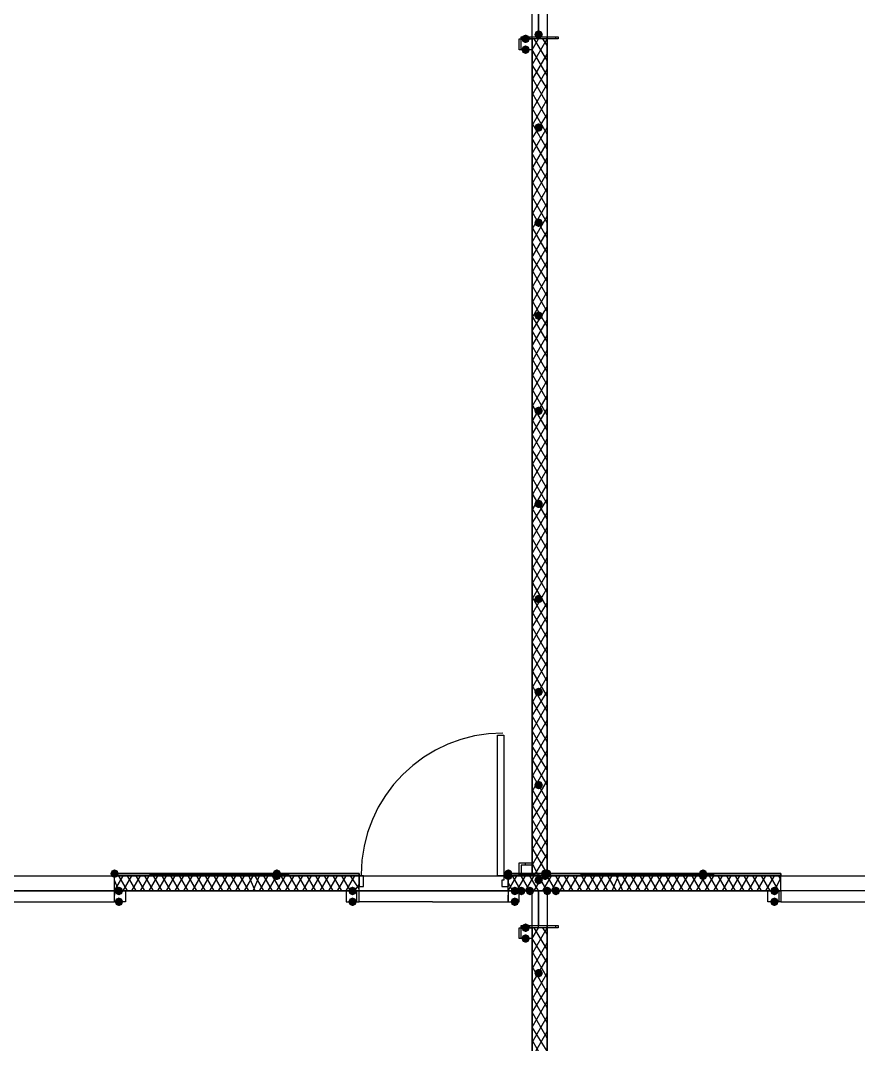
# Model space of a CAD drawing. Header units: millimetres. Extents: x 0 to 420, y 0 to 297.
# Drawn here: x 210.63 to 227.03, y 184.4 to 204.45 of the extents above; entities that cross this region are included whole.
import ezdxf

# ---------------------------------------------------------------- set-up
doc = ezdxf.new("R2010")
doc.units = ezdxf.units.MM
doc.layers.get('0').update_dxf_attribs({"linetype": 'CONTINUOUS'})

msp = doc.modelspace()

# ---------------------------------------------------------------- hatches: boundary and pattern name
at = {"true_color": 0x000007}
for points in [[(220.853, 204.173667), (220.828129, 204.113871), (220.768333, 204.089), (220.708538, 204.113871), (220.683667, 204.173667), (220.708537, 204.233462), (220.768333, 204.258333), (220.828129, 204.233463)], [(220.599, 204.089), (220.574129, 204.029204), (220.514333, 204.004333), (220.454537, 204.029204), (220.429667, 204.089), (220.454537, 204.148796), (220.514333, 204.173667), (220.574129, 204.148796)], [(220.599, 203.877333), (220.574129, 203.817537), (220.514333, 203.792667), (220.454537, 203.817537), (220.429667, 203.877333), (220.454537, 203.937129), (220.514333, 203.962), (220.574129, 203.937129)], [(220.853, 202.353333), (220.828129, 202.293537), (220.768333, 202.268667), (220.708538, 202.293537), (220.683667, 202.353333), (220.708537, 202.413129), (220.768333, 202.438), (220.828129, 202.413129)], [(220.853, 200.490667), (220.828129, 200.430871), (220.768333, 200.406), (220.708538, 200.430871), (220.683667, 200.490667), (220.708537, 200.550462), (220.768333, 200.575333), (220.828129, 200.550463)], [(220.853, 198.670333), (220.828129, 198.610537), (220.768333, 198.585667), (220.708538, 198.610537), (220.683667, 198.670333), (220.708537, 198.730129), (220.768333, 198.755), (220.828129, 198.730129)], [(220.853, 196.807667), (220.828129, 196.747871), (220.768333, 196.723), (220.708538, 196.747871), (220.683667, 196.807667), (220.708537, 196.867462), (220.768333, 196.892333), (220.828129, 196.867463)], [(220.853, 194.987333), (220.828129, 194.927537), (220.768333, 194.902667), (220.708538, 194.927537), (220.683667, 194.987333), (220.708537, 195.047129), (220.768333, 195.072), (220.828129, 195.047129)], [(220.853, 193.124667), (220.828129, 193.064871), (220.768333, 193.04), (220.708538, 193.064871), (220.683667, 193.124667), (220.708537, 193.184462), (220.768333, 193.209333), (220.828129, 193.184463)], [(220.853, 191.304333), (220.828129, 191.244537), (220.768333, 191.219667), (220.708538, 191.244537), (220.683667, 191.304333), (220.708537, 191.364129), (220.768333, 191.389), (220.828129, 191.364129)], [(220.853, 189.484), (220.828129, 189.424204), (220.768333, 189.399333), (220.708538, 189.424204), (220.683667, 189.484), (220.708537, 189.543796), (220.768333, 189.568667), (220.828129, 189.543796)], [(220.260333, 187.706), (220.235463, 187.646204), (220.175667, 187.621333), (220.115871, 187.646204), (220.091, 187.706), (220.115871, 187.765796), (220.175667, 187.790667), (220.235462, 187.765796)], [(220.853, 187.621333), (220.828129, 187.561537), (220.768333, 187.536667), (220.708538, 187.561537), (220.683667, 187.621333), (220.708537, 187.681129), (220.768333, 187.706), (220.828129, 187.681129)], [(212.640333, 187.409667), (212.615463, 187.349871), (212.555667, 187.325), (212.495871, 187.349871), (212.471, 187.409667), (212.495871, 187.469462), (212.555667, 187.494333), (212.615462, 187.469463)], [(217.212333, 187.409667), (217.187462, 187.349871), (217.127667, 187.325), (217.067871, 187.349871), (217.043, 187.409667), (217.067871, 187.469462), (217.127667, 187.494333), (217.187462, 187.469463)], [(220.387333, 187.409667), (220.362462, 187.349871), (220.302667, 187.325), (220.242871, 187.349871), (220.218, 187.409667), (220.242871, 187.469462), (220.302667, 187.494333), (220.362462, 187.469463)], [(220.514333, 187.409667), (220.489463, 187.349871), (220.429667, 187.325), (220.369871, 187.349871), (220.345, 187.409667), (220.369871, 187.469462), (220.429667, 187.494333), (220.489462, 187.469463)], [(220.683667, 187.409667), (220.658796, 187.349871), (220.599, 187.325), (220.539204, 187.349871), (220.514333, 187.409667), (220.539204, 187.469462), (220.599, 187.494333), (220.658796, 187.469463)], [(221.022333, 187.409667), (220.997462, 187.349871), (220.937667, 187.325), (220.877871, 187.349871), (220.853, 187.409667), (220.877871, 187.469462), (220.937667, 187.494333), (220.997462, 187.469463)], [(221.191667, 187.409667), (221.166796, 187.349871), (221.107, 187.325), (221.047204, 187.349871), (221.022333, 187.409667), (221.047204, 187.469462), (221.107, 187.494333), (221.166796, 187.469463)], [(225.467333, 187.409667), (225.442463, 187.349871), (225.382667, 187.325), (225.322871, 187.349871), (225.298, 187.409667), (225.322871, 187.469462), (225.382667, 187.494333), (225.442462, 187.469463)], [(212.640333, 187.198), (212.615463, 187.138204), (212.555667, 187.113333), (212.495871, 187.138204), (212.471, 187.198), (212.495871, 187.257796), (212.555667, 187.282667), (212.615462, 187.257796)], [(217.212333, 187.198), (217.187462, 187.138204), (217.127667, 187.113333), (217.067871, 187.138204), (217.043, 187.198), (217.067871, 187.257796), (217.127667, 187.282667), (217.187462, 187.257796)], [(220.387333, 187.198), (220.362462, 187.138204), (220.302667, 187.113333), (220.242871, 187.138204), (220.218, 187.198), (220.242871, 187.257796), (220.302667, 187.282667), (220.362462, 187.257796)], [(225.467333, 187.198), (225.442463, 187.138204), (225.382667, 187.113333), (225.322871, 187.138204), (225.298, 187.198), (225.322871, 187.257796), (225.382667, 187.282667), (225.442462, 187.257796)], [(220.599, 186.69), (220.574129, 186.630204), (220.514333, 186.605333), (220.454537, 186.630204), (220.429667, 186.69), (220.454537, 186.749796), (220.514333, 186.774667), (220.574129, 186.749796)], [(220.599, 186.478333), (220.574129, 186.418537), (220.514333, 186.393667), (220.454537, 186.418537), (220.429667, 186.478333), (220.454537, 186.538129), (220.514333, 186.563), (220.574129, 186.538129)], [(220.853, 185.801), (220.828129, 185.741204), (220.768333, 185.716333), (220.708538, 185.741204), (220.683667, 185.801), (220.708537, 185.860796), (220.768333, 185.885667), (220.828129, 185.860796)]]:
    msp.add_hatch(color=0, dxfattribs=at).paths.add_polyline_path(points, flags=0)
at = {"true_color": 0x0000fe}
for points in [[(212.555667, 187.748333), (212.530796, 187.688537), (212.471, 187.663667), (212.411204, 187.688537), (212.386333, 187.748333), (212.411204, 187.808129), (212.471, 187.833), (212.530796, 187.808129)], [(215.730667, 187.748333), (215.705796, 187.688537), (215.646, 187.663667), (215.586204, 187.688537), (215.561333, 187.748333), (215.586204, 187.808129), (215.646, 187.833), (215.705796, 187.808129)], [(220.260333, 187.748333), (220.235463, 187.688537), (220.175667, 187.663667), (220.115871, 187.688537), (220.091, 187.748333), (220.115871, 187.808129), (220.175667, 187.833), (220.235462, 187.808129)], [(220.98, 187.748333), (220.955129, 187.688537), (220.895333, 187.663667), (220.835538, 187.688537), (220.810667, 187.748333), (220.835537, 187.808129), (220.895333, 187.833), (220.955129, 187.808129)], [(221.022333, 187.748333), (220.997462, 187.688537), (220.937667, 187.663667), (220.877871, 187.688537), (220.853, 187.748333), (220.877871, 187.808129), (220.937667, 187.833), (220.997462, 187.808129)], [(221.022333, 187.748333), (220.997462, 187.688537), (220.937667, 187.663667), (220.877871, 187.688537), (220.853, 187.748333), (220.877871, 187.808129), (220.937667, 187.833), (220.997462, 187.808129)], [(224.070333, 187.748333), (224.045462, 187.688537), (223.985667, 187.663667), (223.925871, 187.688537), (223.901, 187.748333), (223.925871, 187.808129), (223.985667, 187.833), (224.045462, 187.808129)], [(215.730667, 187.706), (215.705796, 187.646204), (215.646, 187.621333), (215.586204, 187.646204), (215.561333, 187.706), (215.586204, 187.765796), (215.646, 187.790667), (215.705796, 187.765796)], [(220.260333, 187.706), (220.235463, 187.646204), (220.175667, 187.621333), (220.115871, 187.646204), (220.091, 187.706), (220.115871, 187.765796), (220.175667, 187.790667), (220.235462, 187.765796)], [(220.98, 187.706), (220.955129, 187.646204), (220.895333, 187.621333), (220.835538, 187.646204), (220.810667, 187.706), (220.835537, 187.765796), (220.895333, 187.790667), (220.955129, 187.765796)], [(220.98, 187.706), (220.955129, 187.646204), (220.895333, 187.621333), (220.835538, 187.646204), (220.810667, 187.706), (220.835537, 187.765796), (220.895333, 187.790667), (220.955129, 187.765796)], [(224.070333, 187.706), (224.045462, 187.646204), (223.985667, 187.621333), (223.925871, 187.646204), (223.901, 187.706), (223.925871, 187.765796), (223.985667, 187.790667), (224.045462, 187.765796)]]:
    msp.add_hatch(color=0, dxfattribs=at).paths.add_polyline_path(points, flags=0)
at = {"true_color": 0x000007}
h = msp.add_hatch(color=0, dxfattribs=at)
h.paths.add_polyline_path([(217.254667, 187.748333), (212.471, 187.748333), (217.254667, 187.706)], flags=0)
h.paths.add_polyline_path([(212.471, 187.748333), (217.254667, 187.706), (212.471, 187.706)], flags=0)
h = msp.add_hatch(color=0, dxfattribs=at)
h.paths.add_polyline_path([(220.895333, 187.748333), (220.175667, 187.748333), (220.895333, 187.706)], flags=0)
h.paths.add_polyline_path([(220.175667, 187.748333), (220.895333, 187.706), (220.175667, 187.706)], flags=0)
h = msp.add_hatch(color=0, dxfattribs=at)
h.paths.add_polyline_path([(225.509667, 187.748333), (220.937667, 187.748333), (225.509667, 187.706)], flags=0)
h.paths.add_polyline_path([(220.937667, 187.748333), (225.509667, 187.706), (220.937667, 187.706)], flags=0)

# ---------------------------------------------------------------- linework, layer by layer
at = {"color": 0, "true_color": 0x000007}
for points in [[(220.641333, 222.207667), (203.538667, 222.207667), (203.538667, 187.706), (220.641333, 187.706)], [(220.937667, 222.207667), (220.937667, 187.706), (238.040333, 187.706), (238.040333, 222.207667)], [(221.149333, 204.089), (220.429667, 204.089), (220.429667, 204.131333), (220.768333, 204.131333), (220.768333, 204.766333), (220.429667, 204.766333), (220.429667, 204.808667), (221.149333, 204.808667), (221.149333, 204.766333), (220.768333, 204.766333), (220.768333, 204.131333), (221.149333, 204.131333)], [(220.641333, 203.877333), (220.429667, 203.877333), (220.429667, 204.089), (220.641333, 204.089), (220.641333, 203.877333), (220.387333, 203.877333), (220.387333, 204.089), (220.641333, 204.089)], [(220.091, 190.457667), (220.091, 187.706), (219.964, 187.706), (219.964, 190.457667)], [(220.641333, 187.706), (220.387333, 187.706), (220.387333, 187.96), (220.641333, 187.96)], [(220.641333, 187.748333), (220.641333, 187.917667), (220.429667, 187.917667), (220.429667, 187.748333)], [(217.254667, 187.748333), (212.471, 187.748333), (217.254667, 187.706)], [(212.471, 187.748333), (217.254667, 187.706), (212.471, 187.706)], [(217.254667, 187.748333), (217.254667, 187.706), (212.471, 187.706), (212.471, 187.748333), (217.254667, 187.748333), (212.471, 187.748333), (212.471, 187.706), (217.254667, 187.706)], [(217.339333, 187.494333), (217.339333, 187.621333), (217.339333, 187.706), (217.254667, 187.706), (217.254667, 187.494333)], [(217.254667, 187.706), (217.254667, 187.494333)], [(220.175667, 187.494333), (220.175667, 187.706), (220.091, 187.706), (220.091, 187.621333), (220.048667, 187.621333), (220.048667, 187.494333)], [(220.895333, 187.748333), (220.175667, 187.748333), (220.895333, 187.706)], [(220.175667, 187.748333), (220.895333, 187.706), (220.175667, 187.706)], [(220.175667, 187.706), (220.895333, 187.706), (220.895333, 187.748333), (220.175667, 187.748333)], [(220.175667, 187.706), (220.895333, 187.706), (220.895333, 187.748333), (220.175667, 187.748333)], [(220.175667, 187.706), (220.175667, 187.494333)], [(225.509667, 187.748333), (220.937667, 187.748333), (225.509667, 187.706)], [(220.937667, 187.748333), (225.509667, 187.706), (220.937667, 187.706)], [(225.509667, 187.748333), (225.509667, 187.706), (220.937667, 187.706), (220.937667, 187.748333), (225.509667, 187.748333), (220.937667, 187.748333), (220.937667, 187.706), (225.509667, 187.706)], [(220.641333, 187.409667), (203.538667, 187.409667), (203.538667, 176.276), (220.641333, 176.276)], [(217.000667, 187.198), (217.212333, 187.198), (217.212333, 187.409667), (217.000667, 187.409667), (217.000667, 187.198), (217.254667, 187.198), (217.254667, 187.409667), (217.000667, 187.409667)], [(221.149333, 186.69), (220.429667, 186.69), (220.429667, 186.732333), (220.768333, 186.732333), (220.768333, 187.409667), (220.429667, 187.409667), (221.149333, 187.409667), (220.768333, 187.409667), (220.768333, 186.732333), (221.149333, 186.732333)], [(220.937667, 176.276), (238.548333, 176.276), (238.548333, 187.409667), (220.937667, 187.409667)], [(225.255667, 187.409667), (225.467333, 187.409667), (225.467333, 187.198), (225.255667, 187.198), (225.255667, 187.409667), (225.509667, 187.409667), (225.509667, 187.198), (225.255667, 187.198)], [(220.641333, 186.478333), (220.429667, 186.478333), (220.429667, 186.69), (220.641333, 186.69), (220.641333, 186.478333), (220.387333, 186.478333), (220.387333, 186.69), (220.641333, 186.69)]]:
    msp.add_lwpolyline(points, close=True, dxfattribs=at)
for points in [[(220.768333, 204.089), (220.768333, 204.808667)], [(220.429667, 204.089), (220.429667, 204.131333)], [(220.599, 204.089), (220.599, 204.131333)], [(220.641333, 203.877333), (220.768333, 204.089)], [(220.641333, 203.581), (220.937667, 204.089)], [(220.937667, 187.706), (220.937667, 204.089), (220.641333, 204.089), (220.641333, 187.706)], [(220.937667, 203.665667), (220.683667, 204.089)], [(220.937667, 203.962), (220.853, 204.089)], [(220.937667, 204.089), (220.937667, 204.131333)], [(221.107, 204.089), (221.107, 204.131333)], [(220.937667, 203.369333), (220.641333, 203.877333)], [(220.641333, 203.284667), (220.937667, 203.792667)], [(220.937667, 203.115333), (220.641333, 203.581)], [(220.641333, 202.988333), (220.937667, 203.496333)], [(220.937667, 202.819), (220.641333, 203.327)], [(220.641333, 202.692), (220.937667, 203.2)], [(220.937667, 202.522667), (220.641333, 203.030667)], [(220.641333, 202.395667), (220.937667, 202.903667)], [(220.937667, 202.226333), (220.641333, 202.734333)], [(220.641333, 202.141667), (220.937667, 202.607333)], [(220.937667, 201.93), (220.641333, 202.438)], [(220.641333, 201.845333), (220.937667, 202.353333)], [(220.937667, 201.633667), (220.641333, 202.141667)], [(220.641333, 201.549), (220.937667, 202.057)], [(220.937667, 201.337333), (220.641333, 201.845333)], [(220.641333, 201.252667), (220.937667, 201.760667)], [(220.937667, 201.083333), (220.641333, 201.591333)], [(220.641333, 200.956333), (220.937667, 201.464333)], [(220.937667, 200.787), (220.641333, 201.295)], [(220.641333, 200.66), (220.937667, 201.168)], [(220.937667, 200.490667), (220.641333, 200.998667)], [(220.641333, 200.363667), (220.937667, 200.871667)], [(220.937667, 200.194333), (220.641333, 200.702333)], [(220.641333, 200.109667), (220.937667, 200.617667)], [(220.937667, 199.898), (220.641333, 200.406)], [(220.641333, 199.813333), (220.937667, 200.321333)], [(220.937667, 199.601667), (220.641333, 200.109667)], [(220.641333, 199.517), (220.937667, 200.025)], [(220.937667, 199.347667), (220.641333, 199.813333)], [(220.641333, 199.220667), (220.937667, 199.728667)], [(220.937667, 199.051333), (220.641333, 199.559333)], [(220.641333, 198.924333), (220.937667, 199.432333)], [(220.937667, 198.755), (220.641333, 199.263)], [(220.641333, 198.628), (220.937667, 199.136)], [(220.937667, 198.458667), (220.641333, 198.966667)], [(220.641333, 198.374), (220.937667, 198.839667)], [(220.937667, 198.162333), (220.641333, 198.670333)], [(220.641333, 198.077667), (220.937667, 198.585667)], [(220.937667, 197.866), (220.641333, 198.374)], [(220.641333, 197.781333), (220.937667, 198.289333)], [(220.937667, 197.569667), (220.641333, 198.077667)], [(220.641333, 197.485), (220.937667, 197.993)], [(220.937667, 197.315667), (220.641333, 197.823667)], [(220.641333, 197.188667), (220.937667, 197.696667)], [(220.937667, 197.019333), (220.641333, 197.527333)], [(220.641333, 196.892333), (220.937667, 197.400333)], [(220.937667, 196.723), (220.641333, 197.231)], [(220.641333, 196.596), (220.937667, 197.104)], [(220.937667, 196.426667), (220.641333, 196.934667)], [(220.641333, 196.342), (220.937667, 196.85)], [(220.937667, 196.130333), (220.641333, 196.638333)], [(220.641333, 196.045667), (220.937667, 196.553667)], [(220.937667, 195.834), (220.641333, 196.342)], [(220.641333, 195.749333), (220.937667, 196.257333)], [(220.937667, 195.58), (220.641333, 196.045667)], [(220.641333, 195.453), (220.937667, 195.961)], [(220.937667, 195.283667), (220.641333, 195.791667)], [(220.641333, 195.156667), (220.937667, 195.664667)], [(220.937667, 194.987333), (220.641333, 195.495333)], [(220.641333, 194.860333), (220.937667, 195.368333)], [(220.937667, 194.691), (220.641333, 195.199)], [(220.641333, 194.606333), (220.937667, 195.072)], [(220.937667, 194.394667), (220.641333, 194.902667)], [(220.641333, 194.31), (220.937667, 194.818)], [(220.937667, 194.098333), (220.641333, 194.606333)], [(220.641333, 194.013667), (220.937667, 194.521667)], [(220.937667, 193.802), (220.641333, 194.31)], [(220.641333, 193.717333), (220.937667, 194.225333)], [(220.937667, 193.548), (220.641333, 194.013667)], [(220.641333, 193.421), (220.937667, 193.929)], [(220.937667, 193.251667), (220.641333, 193.759667)], [(220.641333, 193.124667), (220.937667, 193.632667)], [(220.937667, 192.955333), (220.641333, 193.463333)], [(220.641333, 192.828333), (220.937667, 193.336333)], [(220.937667, 192.659), (220.641333, 193.167)], [(220.641333, 192.574333), (220.937667, 193.04)], [(220.937667, 192.362667), (220.641333, 192.870667)], [(220.641333, 192.278), (220.937667, 192.786)], [(220.937667, 192.066333), (220.641333, 192.574333)], [(220.641333, 191.981667), (220.937667, 192.489667)], [(220.937667, 191.812333), (220.641333, 192.278)], [(220.641333, 191.685333), (220.937667, 192.193333)], [(220.937667, 191.516), (220.641333, 192.024)], [(220.641333, 191.389), (220.937667, 191.897)], [(220.937667, 191.219667), (220.641333, 191.727667)], [(220.641333, 191.092667), (220.937667, 191.600667)], [(220.937667, 190.923333), (220.641333, 191.431333)], [(220.641333, 190.838667), (220.937667, 191.304333)], [(220.937667, 190.627), (220.641333, 191.135)], [(220.641333, 190.542333), (220.937667, 191.050333)], [(220.937667, 190.330667), (220.641333, 190.838667)], [(220.641333, 190.246), (220.937667, 190.754)], [(220.069833, 190.5), (219.786327, 190.485684), (219.511011, 190.443666), (219.245278, 190.375339), (218.990521, 190.282097), (218.748136, 190.165334), (218.519516, 190.026444), (218.306054, 189.86682), (218.109144, 189.687856), (217.93018, 189.490946), (217.770556, 189.277484), (217.631666, 189.048864), (217.514903, 188.806479), (217.421661, 188.551722), (217.353334, 188.285989), (217.311316, 188.010673), (217.297, 187.727167)], [(220.937667, 190.034333), (220.641333, 190.542333)], [(220.641333, 189.949667), (220.937667, 190.457667)], [(220.937667, 189.780333), (220.641333, 190.246)], [(220.641333, 189.653333), (220.937667, 190.161333)], [(220.937667, 189.484), (220.641333, 189.992)], [(220.641333, 189.357), (220.937667, 189.865)], [(220.937667, 189.187667), (220.641333, 189.695667)], [(220.641333, 189.060667), (220.937667, 189.568667)], [(220.937667, 188.891333), (220.641333, 189.399333)], [(220.641333, 188.806667), (220.937667, 189.272333)], [(220.937667, 188.595), (220.641333, 189.103)], [(220.641333, 188.510333), (220.937667, 189.018333)], [(220.937667, 188.298667), (220.641333, 188.806667)], [(220.641333, 188.214), (220.937667, 188.722)], [(220.937667, 188.044667), (220.641333, 188.510333)], [(220.641333, 187.917667), (220.937667, 188.425667)], [(220.937667, 187.748333), (220.641333, 188.256333)], [(220.683667, 187.706), (220.937667, 188.129333)], [(220.514333, 187.917667), (220.514333, 187.96)], [(220.768333, 187.706), (220.641333, 187.96)], [(220.853, 187.706), (220.937667, 187.833)], [(217.254667, 187.748333), (212.471, 187.748333), (217.254667, 187.748333), (212.471, 187.706)], [(212.471, 187.663667), (212.471, 187.706)], [(212.471, 187.409667), (212.640333, 187.706)], [(212.471, 187.409667), (212.471, 187.706)], [(212.471, 187.409667), (212.471, 187.706)], [(217.254667, 187.706), (212.471, 187.706)], [(212.555667, 187.409667), (212.471, 187.621333)], [(212.725, 187.409667), (212.555667, 187.706)], [(212.640333, 187.409667), (212.809667, 187.706)], [(212.894333, 187.409667), (212.725, 187.706)], [(212.809667, 187.409667), (212.979, 187.706)], [(213.063667, 187.409667), (212.894333, 187.706)], [(212.979, 187.409667), (213.148333, 187.706)], [(213.233, 187.409667), (213.063667, 187.706)], [(213.148333, 187.409667), (213.317667, 187.706)], [(213.402333, 187.409667), (213.233, 187.706)], [(213.317667, 187.409667), (213.487, 187.706)], [(213.571667, 187.409667), (213.402333, 187.706)], [(213.487, 187.409667), (213.656333, 187.706)], [(213.741, 187.409667), (213.571667, 187.706)], [(213.656333, 187.409667), (213.825667, 187.706)], [(213.910333, 187.409667), (213.741, 187.706)], [(213.825667, 187.409667), (213.995, 187.706)], [(214.079667, 187.409667), (213.910333, 187.706)], [(213.995, 187.409667), (214.164333, 187.706)], [(214.249, 187.409667), (214.079667, 187.706)], [(214.164333, 187.409667), (214.333667, 187.706)], [(214.418333, 187.409667), (214.249, 187.706)], [(214.333667, 187.409667), (214.503, 187.706)], [(214.587667, 187.409667), (214.418333, 187.706)], [(214.503, 187.409667), (214.672333, 187.706)], [(214.757, 187.409667), (214.587667, 187.706)], [(214.672333, 187.409667), (214.841667, 187.706)], [(214.926333, 187.409667), (214.757, 187.706)], [(214.841667, 187.409667), (215.011, 187.706)], [(215.095667, 187.409667), (214.926333, 187.706)], [(215.011, 187.409667), (215.180333, 187.706)], [(215.222667, 187.409667), (215.095667, 187.706)], [(215.180333, 187.409667), (215.307333, 187.706)], [(215.392, 187.409667), (215.222667, 187.706)], [(215.307333, 187.409667), (215.476667, 187.706)], [(215.561333, 187.409667), (215.392, 187.706)], [(215.476667, 187.409667), (215.646, 187.706)], [(215.730667, 187.409667), (215.561333, 187.706)], [(215.646, 187.409667), (215.815333, 187.706)], [(215.9, 187.409667), (215.730667, 187.706)], [(215.815333, 187.409667), (215.984667, 187.706)], [(216.069333, 187.409667), (215.9, 187.706)], [(215.984667, 187.409667), (216.154, 187.706)], [(216.238667, 187.409667), (216.069333, 187.706)], [(216.154, 187.409667), (216.323333, 187.706)], [(216.408, 187.409667), (216.238667, 187.706)], [(216.323333, 187.409667), (216.492667, 187.706)], [(216.577333, 187.409667), (216.408, 187.706)], [(216.492667, 187.409667), (216.662, 187.706)], [(216.746667, 187.409667), (216.577333, 187.706)], [(216.662, 187.409667), (216.831333, 187.706)], [(216.916, 187.409667), (216.746667, 187.706)], [(216.831333, 187.409667), (217.000667, 187.706)], [(217.085333, 187.409667), (216.916, 187.706)], [(217.000667, 187.409667), (217.17, 187.706)], [(217.254667, 187.452), (217.085333, 187.706)], [(217.254667, 187.409667), (217.254667, 187.494333), (217.254667, 187.706)], [(220.895333, 187.706), (220.175667, 187.706), (220.895333, 187.748333), (220.175667, 187.748333)], [(220.175667, 187.409667), (220.345, 187.706)], [(220.175667, 187.409667), (220.175667, 187.494333), (220.175667, 187.706)], [(220.641333, 187.706), (220.175667, 187.706)], [(220.429667, 187.409667), (220.260333, 187.706)], [(220.345, 187.409667), (220.514333, 187.706)], [(220.599, 187.409667), (220.429667, 187.706)], [(220.514333, 187.706), (220.514333, 187.748333)], [(220.514333, 187.409667), (220.683667, 187.706)], [(220.768333, 187.409667), (220.599, 187.706)], [(220.683667, 187.409667), (220.853, 187.706)], [(220.937667, 187.409667), (220.768333, 187.706)], [(220.853, 187.409667), (221.022333, 187.706)], [(225.509667, 187.748333), (220.937667, 187.748333), (225.509667, 187.748333), (220.937667, 187.706)], [(221.107, 187.409667), (220.937667, 187.706)], [(225.509667, 187.706), (220.937667, 187.706)], [(221.022333, 187.409667), (221.191667, 187.706)], [(221.276333, 187.409667), (221.107, 187.706)], [(221.191667, 187.409667), (221.361, 187.706)], [(221.445667, 187.409667), (221.276333, 187.706)], [(221.361, 187.409667), (221.530333, 187.706)], [(221.615, 187.409667), (221.445667, 187.706)], [(221.530333, 187.409667), (221.699667, 187.706)], [(221.784333, 187.409667), (221.615, 187.706)], [(221.699667, 187.409667), (221.869, 187.706)], [(221.953667, 187.409667), (221.784333, 187.706)], [(221.869, 187.409667), (222.038333, 187.706)], [(222.123, 187.409667), (221.953667, 187.706)], [(222.038333, 187.409667), (222.207667, 187.706)], [(222.292333, 187.409667), (222.123, 187.706)], [(222.207667, 187.409667), (222.334667, 187.706)], [(222.419333, 187.409667), (222.292333, 187.706)], [(222.334667, 187.409667), (222.504, 187.706)], [(222.588667, 187.409667), (222.419333, 187.706)], [(222.504, 187.409667), (222.673333, 187.706)], [(222.758, 187.409667), (222.588667, 187.706)], [(222.673333, 187.409667), (222.842667, 187.706)], [(222.927333, 187.409667), (222.758, 187.706)], [(222.842667, 187.409667), (223.012, 187.706)], [(223.096667, 187.409667), (222.927333, 187.706)], [(223.012, 187.409667), (223.181333, 187.706)], [(223.266, 187.409667), (223.096667, 187.706)], [(223.181333, 187.409667), (223.350667, 187.706)], [(223.435333, 187.409667), (223.266, 187.706)], [(223.350667, 187.409667), (223.52, 187.706)], [(223.604667, 187.409667), (223.435333, 187.706)], [(223.52, 187.409667), (223.689333, 187.706)], [(223.774, 187.409667), (223.604667, 187.706)], [(223.689333, 187.409667), (223.858667, 187.706)], [(223.943333, 187.409667), (223.774, 187.706)], [(223.858667, 187.409667), (224.028, 187.706)], [(224.112667, 187.409667), (223.943333, 187.706)], [(224.028, 187.409667), (224.197333, 187.706)], [(224.282, 187.409667), (224.112667, 187.706)], [(224.197333, 187.409667), (224.366667, 187.706)], [(224.451333, 187.409667), (224.282, 187.706)], [(224.366667, 187.409667), (224.536, 187.706)], [(224.620667, 187.409667), (224.451333, 187.706)], [(224.536, 187.409667), (224.705333, 187.706)], [(224.79, 187.409667), (224.620667, 187.706)], [(224.705333, 187.409667), (224.874667, 187.706)], [(224.959333, 187.409667), (224.79, 187.706)], [(224.874667, 187.409667), (225.044, 187.706)], [(225.128667, 187.409667), (224.959333, 187.706)], [(225.044, 187.409667), (225.213333, 187.706)], [(225.298, 187.409667), (225.128667, 187.706)], [(225.213333, 187.409667), (225.382667, 187.706)], [(225.467333, 187.409667), (225.298, 187.706)], [(225.382667, 187.409667), (225.509667, 187.663667)], [(225.509667, 187.621333), (225.467333, 187.706)], [(225.509667, 187.409667), (225.509667, 187.706)], [(225.509667, 187.409667), (225.509667, 187.706)], [(217.17, 187.409667), (217.254667, 187.536667)], [(217.254667, 187.409667), (217.254667, 187.494333)], [(220.260333, 187.409667), (220.175667, 187.579)], [(220.175667, 187.409667), (220.175667, 187.494333)], [(210.269667, 187.409667), (212.471, 187.409667), (212.682667, 187.409667), (212.682667, 187.198), (212.471, 187.198), (212.471, 187.409667), (212.682667, 187.409667), (212.682667, 187.198), (212.471, 187.198), (212.471, 187.409667), (212.471, 187.325)], [(210.269667, 187.198), (212.471, 187.198), (212.471, 187.325)], [(212.471, 187.409667), (217.254667, 187.409667)], [(217.254667, 187.325), (217.254667, 187.409667), (218.694, 187.409667)], [(218.694, 187.198), (217.254667, 187.198), (217.254667, 187.325)], [(218.694, 187.198), (220.175667, 187.198), (220.387333, 187.198), (220.387333, 187.409667), (220.175667, 187.409667), (220.175667, 187.198), (220.387333, 187.198), (220.387333, 187.409667), (220.175667, 187.409667), (220.175667, 187.198), (220.175667, 187.325)], [(218.694, 187.409667), (220.175667, 187.409667), (220.175667, 187.325)], [(220.175667, 187.409667), (225.509667, 187.409667)], [(220.768333, 186.69), (220.768333, 187.409667)], [(227.668667, 187.409667), (225.509667, 187.409667), (225.509667, 187.325)], [(225.509667, 187.325), (225.509667, 187.198), (227.668667, 187.198)], [(220.429667, 186.69), (220.429667, 186.732333)], [(220.599, 186.69), (220.599, 186.732333)], [(220.641333, 186.478333), (220.768333, 186.69)], [(220.641333, 186.182), (220.937667, 186.69)], [(220.937667, 176.276), (220.937667, 186.69), (220.641333, 186.69), (220.641333, 176.276)], [(220.937667, 186.266667), (220.683667, 186.69)], [(220.937667, 186.563), (220.853, 186.69)], [(220.937667, 186.69), (220.937667, 186.732333)], [(221.107, 186.69), (221.107, 186.732333)], [(220.937667, 186.012667), (220.641333, 186.478333)], [(220.641333, 185.885667), (220.937667, 186.393667)], [(220.937667, 185.716333), (220.641333, 186.224333)], [(220.641333, 185.589333), (220.937667, 186.097333)], [(220.937667, 185.42), (220.641333, 185.928)], [(220.641333, 185.293), (220.937667, 185.801)], [(220.937667, 185.123667), (220.641333, 185.631667)], [(220.641333, 185.039), (220.937667, 185.504667)], [(220.937667, 184.827333), (220.641333, 185.335333)], [(220.641333, 184.742667), (220.937667, 185.250667)], [(220.937667, 184.531), (220.641333, 185.039)], [(220.641333, 184.446333), (220.937667, 184.954333)], [(220.937667, 184.277), (220.641333, 184.742667)], [(220.641333, 184.15), (220.937667, 184.658)], [(220.937667, 183.980667), (220.641333, 184.488667)]]:
    msp.add_lwpolyline(points, dxfattribs=at)

doc.saveas('drawing.dxf')
